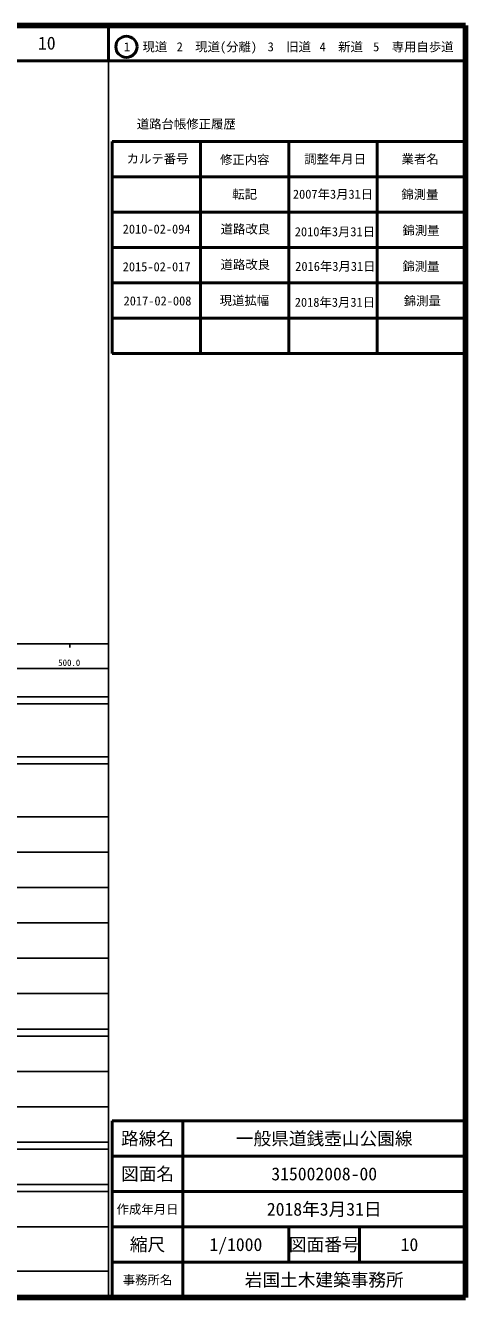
# Model space of a CAD drawing. Units: millimetres on the paper, enlarged 1000 times. Extents: x 40000 to 680000, y 20000 to 380000.
# Drawn here: x 555454 to 680000, y 20000 to 380000 of the extents above; entities that cross this region are included whole.
import ezdxf
from ezdxf.enums import TextEntityAlignment as Align

# ---------------------------------------------------------------- set-up
doc = ezdxf.new("R2010")
doc.units = ezdxf.units.MM
doc.header["$LTSCALE"] = 1000
for name, color, linetype, lineweight in [('M-TTL', 2, 'Continuous', 140), ('M-TTL-BAND', 7, 'Continuous', 25), ('M-TTL-FRAM', 2, 'Continuous', 50), ('M-TTL-LINE', 7, 'Continuous', 50), ('M-TTL-TXT', 7, 'Continuous', 13)]:
    doc.layers.add(name, color=color, linetype=linetype, lineweight=lineweight)
doc.styles.add('ＭＳ ゴシック', font='')
doc.styles.get('ＭＳ ゴシック').set_extended_font_data('MS Gothic')

msp = doc.modelspace()

# ---------------------------------------------------------------- linework, layer by layer
at = {"layer": 'M-TTL'}
for p, q in [((680000, 380000), (40000, 380000)), ((680000, 20000), (680000, 380000)), ((40000, 20000), (680000, 20000))]:
    msp.add_line(p, q, dxfattribs=at)
at = {"layer": 'M-TTL-BAND'}
for p, q in [((579000, 20000), (579000, 370000)), ((40000, 205000), (579000, 205000)), ((568000, 205000), (568000, 204000)), ((68000, 198000), (579000, 198000)), ((40000, 190000), (579000, 190000)), ((40000, 188000), (579000, 188000)), ((40000, 173000), (579000, 173000)), ((40000, 171000), (579000, 171000)), ((40000, 156000), (579000, 156000)), ((46000, 146000), (579000, 146000)), ((52000, 136000), (579000, 136000)), ((46000, 126000), (579000, 126000)), ((52000, 116000), (579000, 116000)), ((46000, 106000), (579000, 106000)), ((40000, 96000), (579000, 96000)), ((40000, 94000), (579000, 94000)), ((49000, 84000), (579000, 84000)), ((40000, 74000), (579000, 74000)), ((40000, 64000), (579000, 64000)), ((40000, 62000), (579000, 62000)), ((40000, 52000), (579000, 52000)), ((40000, 50000), (579000, 50000)), ((40000, 40000), (579000, 40000)), ((68000, 27500), (579000, 27500))]:
    msp.add_line(p, q, dxfattribs=at)
at = {"layer": 'M-TTL-FRAM'}
for p, q in [((580000, 347197), (580000, 287197)), ((580000, 347197), (680000, 347197)), ((580000, 287197), (680000, 287197)), ((680000, 70000), (580000, 70000)), ((580000, 70000), (580000, 20000))]:
    msp.add_line(p, q, dxfattribs=at)
at = {"layer": 'M-TTL-LINE'}
for p, q in [((579000, 380000), (579000, 370000)), ((40000, 370000), (680000, 370000)), ((605000, 347197), (605000, 287197)), ((630000, 347197), (630000, 287197)), ((655000, 347197), (655000, 287197)), ((580000, 337197), (680000, 337197)), ((580000, 327197), (680000, 327197)), ((580000, 317197), (680000, 317197)), ((580000, 307197), (680000, 307197)), ((580000, 297197), (680000, 297197)), ((600000, 70000), (600000, 20000)), ((680000, 60000), (580000, 60000)), ((680000, 50000), (580000, 50000)), ((680000, 40000), (580000, 40000)), ((630000, 40000), (630000, 30000)), ((650000, 40000), (650000, 30000)), ((680000, 30000), (580000, 30000))]:
    msp.add_line(p, q, dxfattribs=at)
msp.add_circle((584031, 373958), 3000, dxfattribs=at)

# ---------------------------------------------------------------- texts
at = {"layer": 'M-TTL-BAND', "style": 'ＭＳ ゴシック'}
msp.add_text('500.0', height=1833, dxfattribs=at).set_placement((567844, 198195), align=Align.BOTTOM_CENTER)
at = {"layer": 'M-TTL-TXT', "style": 'ＭＳ ゴシック'}
for s, height, p in [('10', 3666, (561497, 375000)), ('1\u3000現道', 2566, (589448, 373958)), ('2\u3000現道(分離)', 2566, (609619, 373958)), ('3\u3000旧道', 2566, (630121, 373958)), ('4\u3000新道', 2566, (644824, 373958)), ('5\u3000専用自歩道', 2566, (665228, 373958)), ('道路台帳修正履歴', 2566, (600968, 352113)), ('カルテ番号', 2566, (592839, 342277)), ('修正内容', 2566, (617509, 342023)), ('調整年月日', 2566, (643089, 342197)), ('業者名', 2566, (667134, 342197)), ('転記', 2566, (617500, 332245)), ('2007年3月31日', 2566, (642500, 332245)), ('錦測量', 2566, (667077, 332189)), ('道路改良', 2566, (617680, 322379)), ('2010-02-094', 2566, (592574, 322379)), ('2010年3月31日', 2566, (643037, 321626)), ('錦測量', 2566, (667389, 322003)), ('道路改良', 2566, (617680, 312337)), ('2016年3月31日', 2566, (643162, 311835)), ('錦測量', 2566, (667389, 311835)), ('2015-02-017', 2566, (592574, 311709)), ('2017-02-008', 2566, (592825, 302044)), ('現道拡幅', 2566, (617429, 302169)), ('2018年3月31日', 2566, (643037, 301667)), ('錦測量', 2566, (667766, 302044)), ('路線名', 3666, (590000, 65000)), ('路線名', 3666, (590000, 65000)), ('一般県道銭壺山公園線', 3666, (640000, 65000)), ('図面名', 3666, (590000, 55000)), ('図面名', 3666, (590000, 55000)), ('315002008-00', 3666, (640000, 55000)), ('2018年3月31日', 3666, (640000, 45000)), ('作成年月日', 2566, (590000, 45000)), ('作成年月日', 2566, (590000, 45000)), ('縮尺', 3666, (590000, 35000)), ('縮尺', 3666, (590000, 35000)), ('1/1000', 3666, (615000, 35000)), ('図面番号', 3666, (640000, 35000)), ('図面番号', 3666, (640000, 35000)), ('10', 3666, (664125, 35000)), ('事務所名', 2566, (590000, 25000)), ('事務所名', 2566, (590000, 25000)), ('岩国土木建築事務所', 3666, (640000, 25000))]:
    msp.add_text(s, height=height, dxfattribs=at).set_placement(p, align=Align.MIDDLE_CENTER)

doc.saveas('drawing.dxf')
